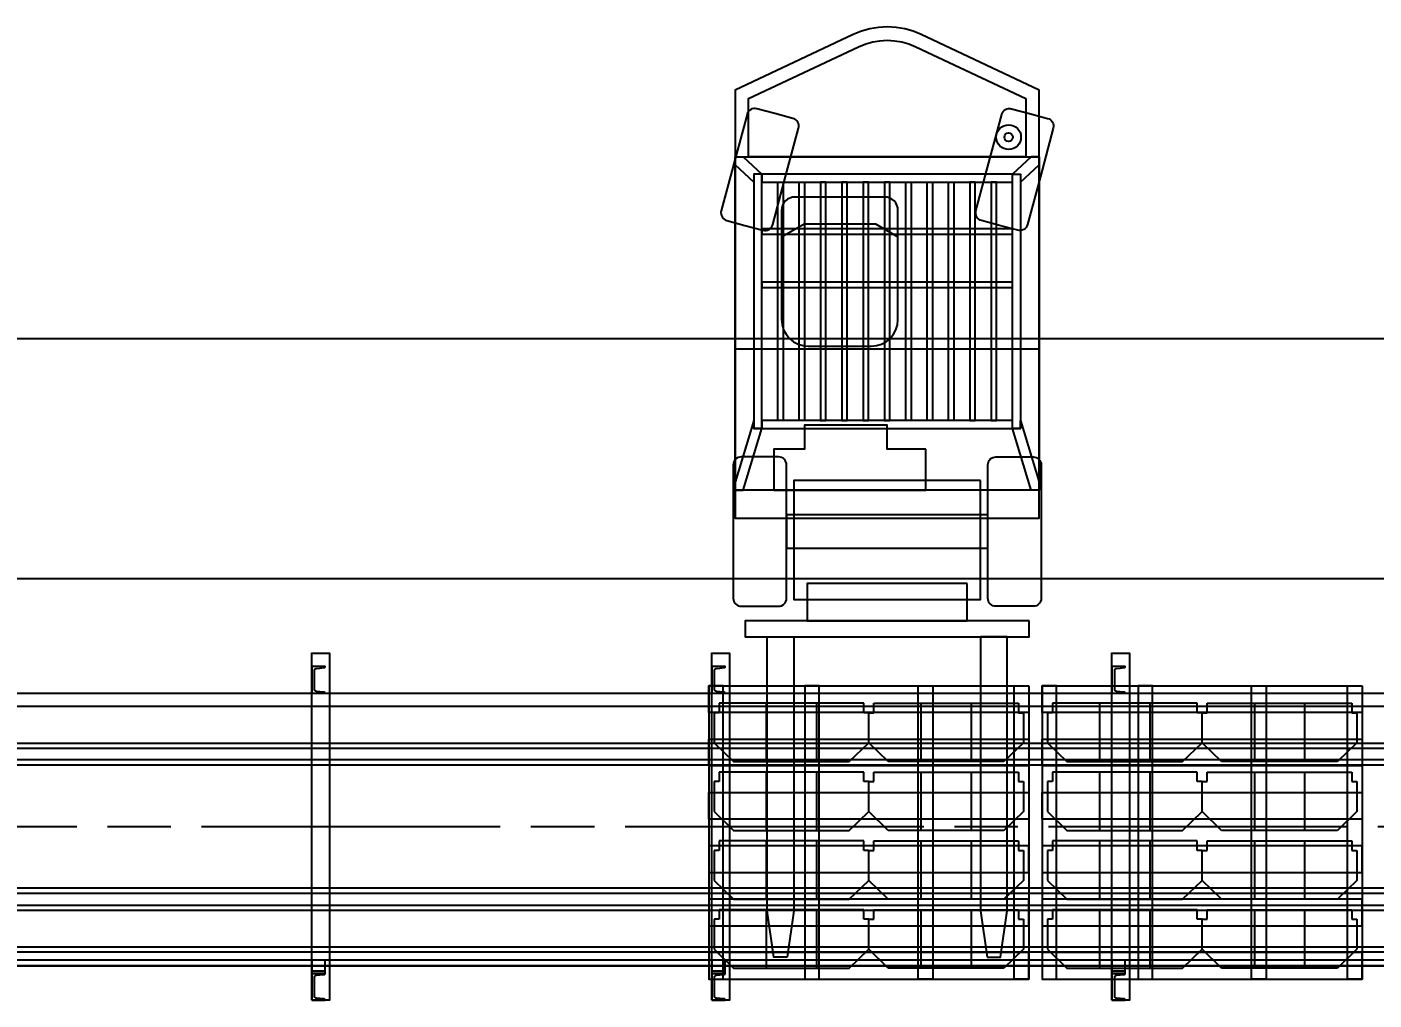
# Model space of a CAD drawing. Extents: x -115306 to 97263, y 46189 to 262006.
# Drawn here: x -6384 to -1333, y 122662 to 126310 of the extents above; entities that cross this region are included whole.
import ezdxf

# ---------------------------------------------------------------- set-up
doc = ezdxf.new("R2010")
doc.units = 0
doc.header["$LTSCALE"] = 508
doc.header["$PDMODE"] = 1
doc.header["$PDSIZE"] = -2
doc.linetypes.add('STYLE_06', pattern=[3.125, 2.083359, -0.347214, 0.347214, -0.347214])
doc.layers.get('0').update_dxf_attribs({"linetype": 'CONTINUOUS'})
doc.layers.get('DEFPOINTS').update_dxf_attribs({"linetype": 'CONTINUOUS'})
doc.layers.add('INSTALACION_NUEVA', color=7, linetype='CONTINUOUS')
doc.styles.add('ARIAL-B', font='arialbd.ttf')
doc.dimstyles.new('ISO', dxfattribs={"dimtxt": 282.222222, "dimasz": 317.5, "dimexe": 200, "dimexo": 0, "dimgap": 1, "dimtad": 1, "dimdec": 1, "dimzin": 15, "dimdsep": 46, "dimtxsty": 'ARIAL-B', "dimblk": 'VW_FILLEDARROW', "dimcen": 0, "dimadec": 0, "dimazin": 0, "dimtfac": 1, "dimtdec": 1, "dimtix": 1, "dimtmove": 0, "dimatfit": 0, "dimldrblk": 'VW_FILLEDARROW', "dimfxl": 1, "dimtolj": 1, "dimtzin": 15, "dimarcsym": 0})

# ---------------------------------------------------------------- blocks, each defined once
blk = doc.blocks.new('*U2628')
at = {"layer": 'INSTALACION_NUEVA', "color": 7, "linetype": 'Continuous'}
blk.add_line((5315.3, 34621.3), (5365.3, 34621.3), dxfattribs=at)
blk.add_lwpolyline([(5315.3, 34611.3), (5365.3, 34611.3), (5365.3, 34661.3), (5315.3, 34661.3)], close=True, dxfattribs=at)
blk = doc.blocks.new('*U2629')
at = {"layer": 'INSTALACION_NUEVA', "color": 7, "linetype": 'Continuous'}
blk.add_line((6815.3, 34621.3), (6865.3, 34621.3), dxfattribs=at)
blk.add_lwpolyline([(6815.3, 34611.3), (6865.3, 34611.3), (6865.3, 34661.3), (6815.3, 34661.3)], close=True, dxfattribs=at)
blk = doc.blocks.new('*U2630')
at = {"layer": 'INSTALACION_NUEVA', "color": 7, "linetype": 'Continuous'}
blk.add_line((8315.3, 34621.3), (8365.3, 34621.3), dxfattribs=at)
blk.add_lwpolyline([(8315.3, 34611.3), (8365.3, 34611.3), (8365.3, 34661.3), (8315.3, 34661.3)], close=True, dxfattribs=at)
blk = doc.blocks.new('*U2635')
at = {"layer": 'INSTALACION_NUEVA', "color": 4, "linetype": 'Continuous'}
for points in [[(11848.3, 35474.3), (11848.3, 35392.3), (-14151.7, 35392.3), (-14151.7, 35474.3)], [(11848.3, 35455.3), (11848.3, 35411.3), (-14151.7, 35411.3), (-14151.7, 35455.3)]]:
    blk.add_lwpolyline(points, close=True, dxfattribs=at)
blk = doc.blocks.new('*U2636')
at = {"layer": 'INSTALACION_NUEVA', "color": 4, "linetype": 'Continuous'}
for points in [[(11848.3, 34848.3), (11848.3, 34930.3), (-14151.7, 34930.3), (-14151.7, 34848.3)], [(11848.3, 34867.3), (11848.3, 34911.3), (-14151.7, 34911.3), (-14151.7, 34867.3)]]:
    blk.add_lwpolyline(points, close=True, dxfattribs=at)
blk = doc.blocks.new('*U2637')
at = {"layer": 'INSTALACION_NUEVA', "color": 4, "linetype": 'STYLE_06'}
blk.add_line((-14147.9, 35161.3), (11852.1, 35161.3), dxfattribs=at)
at = {"layer": 'INSTALACION_NUEVA', "color": 7, "linetype": 'Continuous'}
for points in [[(5315.3, 34511.3), (5315.3, 35811.3), (5381.3, 35811.3), (5381.3, 34511.3)], [(6815.3, 34511.3), (6815.3, 35811.3), (6881.3, 35811.3), (6881.3, 34511.3)], [(8315.3, 34511.3), (8315.3, 35811.3), (8381.3, 35811.3), (8381.3, 34511.3)], [(5315.3, 35661.3), (5365.3, 35661.3), (5365.3, 35661.8), (5365.3, 35662.1), (5365.3, 35662.5), (5365.2, 35662.8), (5365, 35663.1), (5364.9, 35663.4), (5364.6, 35663.7), (5364.4, 35663.9), (5364.1, 35664.2), (5363.8, 35664.4), (5363.5, 35664.6), (5363.1, 35664.8), (5362.7, 35665), (5362.3, 35665.1), (5361.9, 35665.3), (5361.5, 35665.3), (5361, 35665.4), (5345.4, 35667), (5332.4, 35668.4), (5331.7, 35668.5), (5331, 35668.6), (5330.4, 35668.8), (5329.7, 35669), (5329.1, 35669.3), (5328.5, 35669.6), (5328, 35670), (5327.5, 35670.3), (5327, 35670.8), (5326.6, 35671.2), (5326.3, 35671.7), (5326, 35672.1), (5325.8, 35672.6), (5325.6, 35673.1), (5325.5, 35673.7), (5325.5, 35674.2), (5325.5, 35711.3), (5325.5, 35748.5), (5325.5, 35749), (5325.6, 35749.5), (5325.8, 35750), (5326, 35750.5), (5326.3, 35751), (5326.6, 35751.4), (5327, 35751.9), (5327.5, 35752.3), (5328, 35752.7), (5328.5, 35753), (5329.1, 35753.3), (5329.7, 35753.6), (5330.4, 35753.8), (5331, 35754), (5331.7, 35754.2), (5332.4, 35754.3), (5345.4, 35755.6), (5361, 35757.2), (5361.5, 35757.3), (5361.9, 35757.4), (5362.3, 35757.5), (5362.7, 35757.6), (5363.1, 35757.8), (5363.5, 35758), (5363.8, 35758.2), (5364.1, 35758.4), (5364.4, 35758.7), (5364.6, 35759), (5364.9, 35759.3), (5365, 35759.6), (5365.2, 35759.9), (5365.3, 35760.2), (5365.3, 35760.5), (5365.3, 35760.8), (5365.3, 35761.3), (5315.3, 35761.3), (5315.3, 35661.3)], [(6815.3, 35661.3), (6865.3, 35661.3), (6865.3, 35661.8), (6865.3, 35662.1), (6865.3, 35662.5), (6865.2, 35662.8), (6865, 35663.1), (6864.9, 35663.4), (6864.6, 35663.7), (6864.4, 35663.9), (6864.1, 35664.2), (6863.8, 35664.4), (6863.5, 35664.6), (6863.1, 35664.8), (6862.7, 35665), (6862.3, 35665.1), (6861.9, 35665.3), (6861.5, 35665.3), (6861, 35665.4), (6845.4, 35667), (6832.4, 35668.4), (6831.7, 35668.5), (6831, 35668.6), (6830.4, 35668.8), (6829.7, 35669), (6829.1, 35669.3), (6828.5, 35669.6), (6828, 35670), (6827.5, 35670.3), (6827, 35670.8), (6826.6, 35671.2), (6826.3, 35671.7), (6826, 35672.1), (6825.8, 35672.6), (6825.6, 35673.1), (6825.5, 35673.7), (6825.5, 35674.2), (6825.5, 35711.3), (6825.5, 35748.5), (6825.5, 35749), (6825.6, 35749.5), (6825.8, 35750), (6826, 35750.5), (6826.3, 35751), (6826.6, 35751.4), (6827, 35751.9), (6827.5, 35752.3), (6828, 35752.7), (6828.5, 35753), (6829.1, 35753.3), (6829.7, 35753.6), (6830.4, 35753.8), (6831, 35754), (6831.7, 35754.2), (6832.4, 35754.3), (6845.4, 35755.6), (6861, 35757.2), (6861.5, 35757.3), (6861.9, 35757.4), (6862.3, 35757.5), (6862.7, 35757.6), (6863.1, 35757.8), (6863.5, 35758), (6863.8, 35758.2), (6864.1, 35758.4), (6864.4, 35758.7), (6864.6, 35759), (6864.9, 35759.3), (6865, 35759.6), (6865.2, 35759.9), (6865.3, 35760.2), (6865.3, 35760.5), (6865.3, 35760.8), (6865.3, 35761.3), (6815.3, 35761.3), (6815.3, 35661.3)], [(8315.3, 35661.3), (8365.3, 35661.3), (8365.3, 35661.8), (8365.3, 35662.1), (8365.3, 35662.5), (8365.2, 35662.8), (8365, 35663.1), (8364.9, 35663.4), (8364.6, 35663.7), (8364.4, 35663.9), (8364.1, 35664.2), (8363.8, 35664.4), (8363.5, 35664.6), (8363.1, 35664.8), (8362.7, 35665), (8362.3, 35665.1), (8361.9, 35665.3), (8361.5, 35665.3), (8361, 35665.4), (8345.4, 35667), (8332.4, 35668.4), (8331.7, 35668.5), (8331, 35668.6), (8330.4, 35668.8), (8329.7, 35669), (8329.1, 35669.3), (8328.5, 35669.6), (8328, 35670), (8327.5, 35670.3), (8327, 35670.8), (8326.6, 35671.2), (8326.3, 35671.7), (8326, 35672.1), (8325.8, 35672.6), (8325.6, 35673.1), (8325.5, 35673.7), (8325.5, 35674.2), (8325.5, 35711.3), (8325.5, 35748.5), (8325.5, 35749), (8325.6, 35749.5), (8325.8, 35750), (8326, 35750.5), (8326.3, 35751), (8326.6, 35751.4), (8327, 35751.9), (8327.5, 35752.3), (8328, 35752.7), (8328.5, 35753), (8329.1, 35753.3), (8329.7, 35753.6), (8330.4, 35753.8), (8331, 35754), (8331.7, 35754.2), (8332.4, 35754.3), (8345.4, 35755.6), (8361, 35757.2), (8361.5, 35757.3), (8361.9, 35757.4), (8362.3, 35757.5), (8362.7, 35757.6), (8363.1, 35757.8), (8363.5, 35758), (8363.8, 35758.2), (8364.1, 35758.4), (8364.4, 35758.7), (8364.6, 35759), (8364.9, 35759.3), (8365, 35759.6), (8365.2, 35759.9), (8365.3, 35760.2), (8365.3, 35760.5), (8365.3, 35760.8), (8365.3, 35761.3), (8315.3, 35761.3), (8315.3, 35661.3)], [(11815.3, 35611.3), (-12684.7, 35611.3), (-12684.7, 35661.3), (11815.3, 35661.3)], [(-12684.7, 34711.3), (11815.3, 34711.3), (11815.3, 34661.3), (-12684.7, 34661.3)], [(5315.3, 34511.3), (5365.3, 34511.3), (5365.3, 34511.8), (5365.3, 34512.1), (5365.3, 34512.5), (5365.2, 34512.8), (5365, 34513.1), (5364.9, 34513.4), (5364.6, 34513.7), (5364.4, 34513.9), (5364.1, 34514.2), (5363.8, 34514.4), (5363.5, 34514.6), (5363.1, 34514.8), (5362.7, 34515), (5362.3, 34515.1), (5361.9, 34515.3), (5361.5, 34515.3), (5361, 34515.4), (5345.4, 34517), (5332.4, 34518.4), (5331.7, 34518.5), (5331, 34518.6), (5330.4, 34518.8), (5329.7, 34519), (5329.1, 34519.3), (5328.5, 34519.6), (5328, 34520), (5327.5, 34520.3), (5327, 34520.8), (5326.6, 34521.2), (5326.3, 34521.7), (5326, 34522.1), (5325.8, 34522.6), (5325.6, 34523.1), (5325.5, 34523.7), (5325.5, 34524.2), (5325.5, 34561.3), (5325.5, 34598.5), (5325.5, 34599), (5325.6, 34599.5), (5325.8, 34600), (5326, 34600.5), (5326.3, 34601), (5326.6, 34601.4), (5327, 34601.9), (5327.5, 34602.3), (5328, 34602.7), (5328.5, 34603), (5329.1, 34603.3), (5329.7, 34603.6), (5330.4, 34603.8), (5331, 34604), (5331.7, 34604.2), (5332.4, 34604.3), (5345.4, 34605.6), (5361, 34607.2), (5361.5, 34607.3), (5361.9, 34607.4), (5362.3, 34607.5), (5362.7, 34607.6), (5363.1, 34607.8), (5363.5, 34608), (5363.8, 34608.2), (5364.1, 34608.4), (5364.4, 34608.7), (5364.6, 34609), (5364.9, 34609.3), (5365, 34609.6), (5365.2, 34609.9), (5365.3, 34610.2), (5365.3, 34610.5), (5365.3, 34610.8), (5365.3, 34611.3), (5315.3, 34611.3), (5315.3, 34511.3)], [(6815.3, 34511.3), (6865.3, 34511.3), (6865.3, 34511.8), (6865.3, 34512.1), (6865.3, 34512.5), (6865.2, 34512.8), (6865, 34513.1), (6864.9, 34513.4), (6864.6, 34513.7), (6864.4, 34513.9), (6864.1, 34514.2), (6863.8, 34514.4), (6863.5, 34514.6), (6863.1, 34514.8), (6862.7, 34515), (6862.3, 34515.1), (6861.9, 34515.3), (6861.5, 34515.3), (6861, 34515.4), (6845.4, 34517), (6832.4, 34518.4), (6831.7, 34518.5), (6831, 34518.6), (6830.4, 34518.8), (6829.7, 34519), (6829.1, 34519.3), (6828.5, 34519.6), (6828, 34520), (6827.5, 34520.3), (6827, 34520.8), (6826.6, 34521.2), (6826.3, 34521.7), (6826, 34522.1), (6825.8, 34522.6), (6825.6, 34523.1), (6825.5, 34523.7), (6825.5, 34524.2), (6825.5, 34561.3), (6825.5, 34598.5), (6825.5, 34599), (6825.6, 34599.5), (6825.8, 34600), (6826, 34600.5), (6826.3, 34601), (6826.6, 34601.4), (6827, 34601.9), (6827.5, 34602.3), (6828, 34602.7), (6828.5, 34603), (6829.1, 34603.3), (6829.7, 34603.6), (6830.4, 34603.8), (6831, 34604), (6831.7, 34604.2), (6832.4, 34604.3), (6845.4, 34605.6), (6861, 34607.2), (6861.5, 34607.3), (6861.9, 34607.4), (6862.3, 34607.5), (6862.7, 34607.6), (6863.1, 34607.8), (6863.5, 34608), (6863.8, 34608.2), (6864.1, 34608.4), (6864.4, 34608.7), (6864.6, 34609), (6864.9, 34609.3), (6865, 34609.6), (6865.2, 34609.9), (6865.3, 34610.2), (6865.3, 34610.5), (6865.3, 34610.8), (6865.3, 34611.3), (6815.3, 34611.3), (6815.3, 34511.3)], [(8315.3, 34511.3), (8365.3, 34511.3), (8365.3, 34511.8), (8365.3, 34512.1), (8365.3, 34512.5), (8365.2, 34512.8), (8365, 34513.1), (8364.9, 34513.4), (8364.6, 34513.7), (8364.4, 34513.9), (8364.1, 34514.2), (8363.8, 34514.4), (8363.5, 34514.6), (8363.1, 34514.8), (8362.7, 34515), (8362.3, 34515.1), (8361.9, 34515.3), (8361.5, 34515.3), (8361, 34515.4), (8345.4, 34517), (8332.4, 34518.4), (8331.7, 34518.5), (8331, 34518.6), (8330.4, 34518.8), (8329.7, 34519), (8329.1, 34519.3), (8328.5, 34519.6), (8328, 34520), (8327.5, 34520.3), (8327, 34520.8), (8326.6, 34521.2), (8326.3, 34521.7), (8326, 34522.1), (8325.8, 34522.6), (8325.6, 34523.1), (8325.5, 34523.7), (8325.5, 34524.2), (8325.5, 34561.3), (8325.5, 34598.5), (8325.5, 34599), (8325.6, 34599.5), (8325.8, 34600), (8326, 34600.5), (8326.3, 34601), (8326.6, 34601.4), (8327, 34601.9), (8327.5, 34602.3), (8328, 34602.7), (8328.5, 34603), (8329.1, 34603.3), (8329.7, 34603.6), (8330.4, 34603.8), (8331, 34604), (8331.7, 34604.2), (8332.4, 34604.3), (8345.4, 34605.6), (8361, 34607.2), (8361.5, 34607.3), (8361.9, 34607.4), (8362.3, 34607.5), (8362.7, 34607.6), (8363.1, 34607.8), (8363.5, 34608), (8363.8, 34608.2), (8364.1, 34608.4), (8364.4, 34608.7), (8364.6, 34609), (8364.9, 34609.3), (8365, 34609.6), (8365.2, 34609.9), (8365.3, 34610.2), (8365.3, 34610.5), (8365.3, 34610.8), (8365.3, 34611.3), (8315.3, 34611.3), (8315.3, 34511.3)]]:
    blk.add_lwpolyline(points, close=True, dxfattribs=at)
at = {"layer": 'INSTALACION_NUEVA', "color": 4, "linetype": 'Continuous'}
blk.add_lwpolyline([(-14151.5, 34641.3), (11748.5, 34641.3), (11748.5, 34691.3), (-14151.5, 34691.3)], close=True, dxfattribs=at)
at = {"layer": 'INSTALACION_NUEVA', "color": 4}
for name in ['*U2635', '*U2636']:
    blk.add_blockref(name, (0, 0), dxfattribs=at)
at = {"layer": 'INSTALACION_NUEVA', "color": 7}
for name in ['*U2628', '*U2629', '*U2630']:
    blk.add_blockref(name, (0, 0), dxfattribs=at)
blk = doc.blocks.new('*U2642')
at = {"layer": 'INSTALACION_NUEVA', "color": 4, "linetype": 'STYLE_06'}
blk.add_line((-14086.6, 35161.4), (11880.4, 35161.4), dxfattribs=at)
at = {"layer": 'INSTALACION_NUEVA', "color": 4}
blk.add_blockref('*U2637', (0, 0), dxfattribs=at)
blk = doc.blocks.new('*U3281')
at = {"layer": 'INSTALACION_NUEVA', "color": 4, "linetype": 'Continuous'}
for points in [[(8053.3, 35689), (8053.3, 34589), (8107.3, 34589), (8107.3, 35689)], [(9253.3, 35689), (9253.3, 35589), (8053.3, 35589), (8053.3, 35689)], [(8413.3, 35689), (8413.3, 34589), (8467.3, 34589), (8467.3, 35689)], [(8893.3, 35689), (8893.3, 34589), (8838.3, 34589), (8838.3, 35689)], [(9253.3, 35689), (9253.3, 34589), (9198.3, 34589), (9198.3, 35689)], [(9253.3, 35489), (9253.3, 35389), (8053.3, 35389), (8053.3, 35489)], [(9253.3, 35289), (9253.3, 35189), (8053.3, 35189), (8053.3, 35289)], [(9253.3, 34989), (9253.3, 35089), (8053.3, 35089), (8053.3, 34989)], [(9253.3, 34789), (9253.3, 34889), (8053.3, 34889), (8053.3, 34789)], [(9253.3, 34589), (9253.3, 34689), (8053.3, 34689), (8053.3, 34589)]]:
    blk.add_lwpolyline(points, close=True, dxfattribs=at)
blk = doc.blocks.new('*U3282')
at = {"layer": 'INSTALACION_NUEVA', "color": 1, "linetype": 'Continuous'}
for p, q in [((8092, 35624), (8092, 35588)), ((8634.6, 35624), (8092, 35624)), ((8269.1, 35624), (8269.1, 35405.3)), ((8457.5, 35624), (8457.5, 35405.3)), ((8634.6, 35588), (8634.6, 35624)), ((8073.3, 35588), (8073.3, 35554.3)), ((8092, 35588), (8073.3, 35588)), ((8653.3, 35588), (8634.6, 35588)), ((8653.3, 35554.3), (8653.3, 35588)), ((8073.3, 35554.3), (8073.3, 35509.3)), ((8073.3, 35509.3), (8073.3, 35475.5)), ((8653.3, 35509.3), (8653.3, 35554.3)), ((8653.3, 35475.5), (8653.3, 35509.3)), ((8073.3, 35475.5), (8146.3, 35405.3)), ((8580.3, 35405.3), (8653.3, 35475.5)), ((8146.3, 35405.3), (8580.3, 35405.3))]:
    blk.add_line(p, q, dxfattribs=at)
blk = doc.blocks.new('*U3283')
at = {"layer": 'INSTALACION_NUEVA', "color": 1, "linetype": 'Continuous'}
for p, q in [((8092, 35366), (8092, 35330)), ((8634.6, 35366), (8092, 35366)), ((8269.1, 35366), (8269.1, 35147.3)), ((8457.5, 35366), (8457.5, 35147.3)), ((8634.6, 35330), (8634.6, 35366)), ((8073.3, 35330), (8073.3, 35296.3)), ((8092, 35330), (8073.3, 35330)), ((8653.3, 35330), (8634.6, 35330)), ((8653.3, 35296.3), (8653.3, 35330)), ((8073.3, 35296.3), (8073.3, 35251.3)), ((8653.3, 35251.3), (8653.3, 35296.3)), ((8073.3, 35251.3), (8073.3, 35217.5)), ((8073.3, 35217.5), (8146.3, 35147.3)), ((8580.3, 35147.3), (8653.3, 35217.5)), ((8653.3, 35217.5), (8653.3, 35251.3)), ((8146.3, 35147.3), (8580.3, 35147.3))]:
    blk.add_line(p, q, dxfattribs=at)
blk = doc.blocks.new('*U3284')
at = {"layer": 'INSTALACION_NUEVA', "color": 1, "linetype": 'Continuous'}
for p, q in [((8092, 35108), (8092, 35072)), ((8634.6, 35108), (8092, 35108)), ((8269.1, 35108), (8269.1, 34889.3)), ((8457.5, 35108), (8457.5, 34889.3)), ((8634.6, 35072), (8634.6, 35108)), ((8073.3, 35072), (8073.3, 35038.3)), ((8092, 35072), (8073.3, 35072)), ((8653.3, 35072), (8634.6, 35072)), ((8653.3, 35038.3), (8653.3, 35072)), ((8073.3, 35038.3), (8073.3, 34993.3)), ((8653.3, 34993.3), (8653.3, 35038.3)), ((8073.3, 34993.3), (8073.3, 34959.5)), ((8073.3, 34959.5), (8146.3, 34889.3)), ((8580.3, 34889.3), (8653.3, 34959.5)), ((8653.3, 34959.5), (8653.3, 34993.3)), ((8146.3, 34889.3), (8580.3, 34889.3))]:
    blk.add_line(p, q, dxfattribs=at)
blk = doc.blocks.new('*U3285')
at = {"layer": 'INSTALACION_NUEVA', "color": 1, "linetype": 'Continuous'}
for p, q in [((8073.3, 34814), (8073.3, 34780.3)), ((8092, 34814), (8073.3, 34814)), ((8092, 34850), (8092, 34814)), ((8634.6, 34850), (8092, 34850)), ((8269.1, 34850), (8269.1, 34631.3)), ((8457.5, 34850), (8457.5, 34631.3)), ((8634.6, 34814), (8634.6, 34850)), ((8653.3, 34814), (8634.6, 34814)), ((8653.3, 34780.3), (8653.3, 34814)), ((8073.3, 34780.3), (8073.3, 34735.3)), ((8653.3, 34735.3), (8653.3, 34780.3)), ((8073.3, 34735.3), (8073.3, 34701.5)), ((8073.3, 34701.5), (8146.3, 34631.3)), ((8580.3, 34631.3), (8653.3, 34701.5)), ((8653.3, 34701.5), (8653.3, 34735.3)), ((8146.3, 34631.3), (8580.3, 34631.3))]:
    blk.add_line(p, q, dxfattribs=at)
blk = doc.blocks.new('*U3286')
at = {"layer": 'INSTALACION_NUEVA', "color": 1}
for name in ['*U3282', '*U3283', '*U3284', '*U3285']:
    blk.add_blockref(name, (0, 0), dxfattribs=at)
blk = doc.blocks.new('*U3287')
at = {"layer": 'INSTALACION_NUEVA', "color": 1, "linetype": 'Continuous'}
for p, q in [((8672, 35624), (9214.6, 35624)), ((8672, 35588), (8672, 35624)), ((8849.1, 35624), (8849.1, 35405.3)), ((9037.5, 35624), (9037.5, 35405.3)), ((9214.6, 35624), (9214.6, 35588)), ((8653.3, 35588), (8672, 35588)), ((8653.3, 35554.3), (8653.3, 35588)), ((9214.6, 35588), (9233.3, 35588)), ((9233.3, 35588), (9233.3, 35554.3)), ((8653.3, 35509.3), (8653.3, 35554.3)), ((8653.3, 35475.5), (8653.3, 35509.3)), ((9233.3, 35554.3), (9233.3, 35509.3)), ((9233.3, 35509.3), (9233.3, 35475.5)), ((8726.3, 35405.3), (8653.3, 35475.5)), ((9233.3, 35475.5), (9160.3, 35405.3)), ((9160.3, 35405.3), (8726.3, 35405.3))]:
    blk.add_line(p, q, dxfattribs=at)
blk = doc.blocks.new('*U3288')
at = {"layer": 'INSTALACION_NUEVA', "color": 1, "linetype": 'Continuous'}
for p, q in [((8672, 35366), (9214.6, 35366)), ((8672, 35330), (8672, 35366)), ((8849.1, 35366), (8849.1, 35147.3)), ((9037.5, 35366), (9037.5, 35147.3)), ((9214.6, 35366), (9214.6, 35330)), ((8653.3, 35330), (8672, 35330)), ((8653.3, 35296.3), (8653.3, 35330)), ((9214.6, 35330), (9233.3, 35330)), ((9233.3, 35330), (9233.3, 35296.3)), ((8653.3, 35251.3), (8653.3, 35296.3)), ((9233.3, 35296.3), (9233.3, 35251.3)), ((8653.3, 35217.5), (8653.3, 35251.3)), ((8726.3, 35147.3), (8653.3, 35217.5)), ((9233.3, 35217.5), (9160.3, 35147.3)), ((9233.3, 35251.3), (9233.3, 35217.5)), ((9160.3, 35147.3), (8726.3, 35147.3))]:
    blk.add_line(p, q, dxfattribs=at)
blk = doc.blocks.new('*U3289')
at = {"layer": 'INSTALACION_NUEVA', "color": 1, "linetype": 'Continuous'}
for p, q in [((8672, 35108), (9214.6, 35108)), ((8672, 35072), (8672, 35108)), ((8849.1, 35108), (8849.1, 34889.3)), ((9037.5, 35108), (9037.5, 34889.3)), ((9214.6, 35108), (9214.6, 35072)), ((8653.3, 35072), (8672, 35072)), ((8653.3, 35038.3), (8653.3, 35072)), ((9214.6, 35072), (9233.3, 35072)), ((9233.3, 35072), (9233.3, 35038.3)), ((8653.3, 34993.3), (8653.3, 35038.3)), ((9233.3, 35038.3), (9233.3, 34993.3)), ((8653.3, 34959.5), (8653.3, 34993.3)), ((8726.3, 34889.3), (8653.3, 34959.5)), ((9233.3, 34959.5), (9160.3, 34889.3)), ((9233.3, 34993.3), (9233.3, 34959.5)), ((9160.3, 34889.3), (8726.3, 34889.3))]:
    blk.add_line(p, q, dxfattribs=at)
blk = doc.blocks.new('*U3290')
at = {"layer": 'INSTALACION_NUEVA', "color": 1, "linetype": 'Continuous'}
for p, q in [((8653.3, 34814), (8672, 34814)), ((8653.3, 34780.3), (8653.3, 34814)), ((8672, 34850), (9214.6, 34850)), ((8672, 34814), (8672, 34850)), ((8849.1, 34850), (8849.1, 34631.3)), ((9037.5, 34850), (9037.5, 34631.3)), ((9214.6, 34850), (9214.6, 34814)), ((9214.6, 34814), (9233.3, 34814)), ((9233.3, 34814), (9233.3, 34780.3)), ((8653.3, 34735.3), (8653.3, 34780.3)), ((9233.3, 34780.3), (9233.3, 34735.3)), ((8653.3, 34701.5), (8653.3, 34735.3)), ((8726.3, 34631.3), (8653.3, 34701.5)), ((9233.3, 34701.5), (9160.3, 34631.3)), ((9233.3, 34735.3), (9233.3, 34701.5)), ((9160.3, 34631.3), (8726.3, 34631.3))]:
    blk.add_line(p, q, dxfattribs=at)
blk = doc.blocks.new('*U3291')
at = {"layer": 'INSTALACION_NUEVA', "color": 1}
for name in ['*U3287', '*U3288', '*U3289', '*U3290']:
    blk.add_blockref(name, (0, 0), dxfattribs=at)
blk = doc.blocks.new('*U3292')
at = {"layer": 'INSTALACION_NUEVA', "color": 4}
for name in ['*U3281', '*U3286', '*U3291']:
    blk.add_blockref(name, (0, 0), dxfattribs=at)
blk = doc.blocks.new('VW_FILLEDARROW')
at = {"color": 0}
blk.add_solid([(0, 0), (-0.93, -0.249), (-0.93, 0.249)], dxfattribs=at)
blk = doc.blocks.new('*D3640')
at = {"layer": 'DEFPOINTS', "color": 0, "linetype": 'Continuous'}
for p in [(-23315.6, 124241.7), (-23315.6, 123790.1), (1184.4, 123790.1)]:
    blk.add_point(p, dxfattribs=at)
at = {"layer": 'INSTALACION_NUEVA', "color": 0, "linetype": 'Continuous', "lineweight": -2}
for p, q in [((-23315.6, 123790.1), (-23315.6, 124441.7)), ((1184.4, 123790.1), (1184.4, 124441.7)), ((866.9, 124241.7), (-22998.1, 124241.7))]:
    blk.add_line(p, q, dxfattribs=at)
at = {"layer": 'INSTALACION_NUEVA', "color": 0, "linetype": 'Continuous', "lineweight": -2, "xscale": 317.5, "yscale": 317.5, "zscale": 317.5, "rotation": 180}
blk.add_blockref('VW_FILLEDARROW', (-23315.6, 124241.7), dxfattribs=at)
at = {"layer": 'INSTALACION_NUEVA', "color": 0, "linetype": 'Continuous', "lineweight": -2, "xscale": 317.5, "yscale": 317.5, "zscale": 317.5}
blk.add_blockref('VW_FILLEDARROW', (1184.4, 124241.7), dxfattribs=at)
at = {"layer": 'INSTALACION_NUEVA', "color": 0, "linetype": 'Continuous', "insert": (-11065.6, 124386.8), "char_height": 282.22, "attachment_point": 5, "style": 'ARIAL-B'}
blk.add_mtext('\\A1;24500', dxfattribs=at)
blk = doc.blocks.new('*U3293')
at = {"layer": 'INSTALACION_NUEVA', "color": 4, "linetype": 'Continuous'}
for points in [[(6803.3, 35689), (6803.3, 34589), (6857.3, 34589), (6857.3, 35689)], [(8003.3, 35689), (8003.3, 35589), (6803.3, 35589), (6803.3, 35689)], [(7163.3, 35689), (7163.3, 34589), (7217.3, 34589), (7217.3, 35689)], [(7643.3, 35689), (7643.3, 34589), (7588.3, 34589), (7588.3, 35689)], [(8003.3, 35689), (8003.3, 34589), (7948.3, 34589), (7948.3, 35689)], [(8003.3, 35489), (8003.3, 35389), (6803.3, 35389), (6803.3, 35489)], [(8003.3, 35289), (8003.3, 35189), (6803.3, 35189), (6803.3, 35289)], [(8003.3, 34989), (8003.3, 35089), (6803.3, 35089), (6803.3, 34989)], [(8003.3, 34789), (8003.3, 34889), (6803.3, 34889), (6803.3, 34789)], [(8003.3, 34589), (8003.3, 34689), (6803.3, 34689), (6803.3, 34589)]]:
    blk.add_lwpolyline(points, close=True, dxfattribs=at)
blk = doc.blocks.new('*U3294')
at = {"layer": 'INSTALACION_NUEVA', "color": 1, "linetype": 'Continuous'}
for p, q in [((6842, 35624), (6842, 35588)), ((7384.6, 35624), (6842, 35624)), ((7019.1, 35624), (7019.1, 35405.3)), ((7207.5, 35624), (7207.5, 35405.3)), ((7384.6, 35588), (7384.6, 35624)), ((6823.3, 35588), (6823.3, 35554.3)), ((6842, 35588), (6823.3, 35588)), ((7403.3, 35588), (7384.6, 35588)), ((7403.3, 35554.3), (7403.3, 35588)), ((6823.3, 35554.3), (6823.3, 35509.3)), ((6823.3, 35509.3), (6823.3, 35475.5)), ((7403.3, 35509.3), (7403.3, 35554.3)), ((7403.3, 35475.5), (7403.3, 35509.3)), ((6823.3, 35475.5), (6896.3, 35405.3)), ((7330.3, 35405.3), (7403.3, 35475.5)), ((6896.3, 35405.3), (7330.3, 35405.3))]:
    blk.add_line(p, q, dxfattribs=at)
blk = doc.blocks.new('*U3295')
at = {"layer": 'INSTALACION_NUEVA', "color": 1, "linetype": 'Continuous'}
for p, q in [((6842, 35366), (6842, 35330)), ((7384.6, 35366), (6842, 35366)), ((7019.1, 35366), (7019.1, 35147.3)), ((7207.5, 35366), (7207.5, 35147.3)), ((7384.6, 35330), (7384.6, 35366)), ((6823.3, 35330), (6823.3, 35296.3)), ((6842, 35330), (6823.3, 35330)), ((7403.3, 35330), (7384.6, 35330)), ((7403.3, 35296.3), (7403.3, 35330)), ((6823.3, 35296.3), (6823.3, 35251.3)), ((7403.3, 35251.3), (7403.3, 35296.3)), ((6823.3, 35251.3), (6823.3, 35217.5)), ((6823.3, 35217.5), (6896.3, 35147.3)), ((7330.3, 35147.3), (7403.3, 35217.5)), ((7403.3, 35217.5), (7403.3, 35251.3)), ((6896.3, 35147.3), (7330.3, 35147.3))]:
    blk.add_line(p, q, dxfattribs=at)
blk = doc.blocks.new('*U3296')
at = {"layer": 'INSTALACION_NUEVA', "color": 1, "linetype": 'Continuous'}
for p, q in [((6842, 35108), (6842, 35072)), ((7384.6, 35108), (6842, 35108)), ((7019.1, 35108), (7019.1, 34889.3)), ((7207.5, 35108), (7207.5, 34889.3)), ((7384.6, 35072), (7384.6, 35108)), ((6823.3, 35072), (6823.3, 35038.3)), ((6842, 35072), (6823.3, 35072)), ((7403.3, 35072), (7384.6, 35072)), ((7403.3, 35038.3), (7403.3, 35072)), ((6823.3, 35038.3), (6823.3, 34993.3)), ((7403.3, 34993.3), (7403.3, 35038.3)), ((6823.3, 34993.3), (6823.3, 34959.5)), ((6823.3, 34959.5), (6896.3, 34889.3)), ((7330.3, 34889.3), (7403.3, 34959.5)), ((7403.3, 34959.5), (7403.3, 34993.3)), ((6896.3, 34889.3), (7330.3, 34889.3))]:
    blk.add_line(p, q, dxfattribs=at)
blk = doc.blocks.new('*U3297')
at = {"layer": 'INSTALACION_NUEVA', "color": 1, "linetype": 'Continuous'}
for p, q in [((6823.3, 34814), (6823.3, 34780.3)), ((6842, 34814), (6823.3, 34814)), ((6842, 34850), (6842, 34814)), ((7384.6, 34850), (6842, 34850)), ((7019.1, 34850), (7019.1, 34631.3)), ((7207.5, 34850), (7207.5, 34631.3)), ((7384.6, 34814), (7384.6, 34850)), ((7403.3, 34814), (7384.6, 34814)), ((7403.3, 34780.3), (7403.3, 34814)), ((6823.3, 34780.3), (6823.3, 34735.3)), ((7403.3, 34735.3), (7403.3, 34780.3)), ((6823.3, 34735.3), (6823.3, 34701.5)), ((6823.3, 34701.5), (6896.3, 34631.3)), ((7330.3, 34631.3), (7403.3, 34701.5)), ((7403.3, 34701.5), (7403.3, 34735.3)), ((6896.3, 34631.3), (7330.3, 34631.3))]:
    blk.add_line(p, q, dxfattribs=at)
blk = doc.blocks.new('*U3298')
at = {"layer": 'INSTALACION_NUEVA', "color": 1}
for name in ['*U3294', '*U3295', '*U3296', '*U3297']:
    blk.add_blockref(name, (0, 0), dxfattribs=at)
blk = doc.blocks.new('*U3299')
at = {"layer": 'INSTALACION_NUEVA', "color": 1, "linetype": 'Continuous'}
for p, q in [((7422, 35624), (7964.6, 35624)), ((7422, 35588), (7422, 35624)), ((7599.1, 35624), (7599.1, 35405.3)), ((7787.5, 35624), (7787.5, 35405.3)), ((7964.6, 35624), (7964.6, 35588)), ((7403.3, 35588), (7422, 35588)), ((7403.3, 35554.3), (7403.3, 35588)), ((7964.6, 35588), (7983.3, 35588)), ((7983.3, 35588), (7983.3, 35554.3)), ((7403.3, 35509.3), (7403.3, 35554.3)), ((7403.3, 35475.5), (7403.3, 35509.3)), ((7983.3, 35554.3), (7983.3, 35509.3)), ((7983.3, 35509.3), (7983.3, 35475.5)), ((7476.3, 35405.3), (7403.3, 35475.5)), ((7983.3, 35475.5), (7910.3, 35405.3)), ((7910.3, 35405.3), (7476.3, 35405.3))]:
    blk.add_line(p, q, dxfattribs=at)
blk = doc.blocks.new('*U3300')
at = {"layer": 'INSTALACION_NUEVA', "color": 1, "linetype": 'Continuous'}
for p, q in [((7422, 35366), (7964.6, 35366)), ((7422, 35330), (7422, 35366)), ((7599.1, 35366), (7599.1, 35147.3)), ((7787.5, 35366), (7787.5, 35147.3)), ((7964.6, 35366), (7964.6, 35330)), ((7403.3, 35330), (7422, 35330)), ((7403.3, 35296.3), (7403.3, 35330)), ((7964.6, 35330), (7983.3, 35330)), ((7983.3, 35330), (7983.3, 35296.3)), ((7403.3, 35251.3), (7403.3, 35296.3)), ((7983.3, 35296.3), (7983.3, 35251.3)), ((7403.3, 35217.5), (7403.3, 35251.3)), ((7476.3, 35147.3), (7403.3, 35217.5)), ((7983.3, 35217.5), (7910.3, 35147.3)), ((7983.3, 35251.3), (7983.3, 35217.5)), ((7910.3, 35147.3), (7476.3, 35147.3))]:
    blk.add_line(p, q, dxfattribs=at)
blk = doc.blocks.new('*U3301')
at = {"layer": 'INSTALACION_NUEVA', "color": 1, "linetype": 'Continuous'}
for p, q in [((7422, 35108), (7964.6, 35108)), ((7422, 35072), (7422, 35108)), ((7599.1, 35108), (7599.1, 34889.3)), ((7787.5, 35108), (7787.5, 34889.3)), ((7964.6, 35108), (7964.6, 35072)), ((7403.3, 35072), (7422, 35072)), ((7403.3, 35038.3), (7403.3, 35072)), ((7964.6, 35072), (7983.3, 35072)), ((7983.3, 35072), (7983.3, 35038.3)), ((7403.3, 34993.3), (7403.3, 35038.3)), ((7983.3, 35038.3), (7983.3, 34993.3)), ((7403.3, 34959.5), (7403.3, 34993.3)), ((7476.3, 34889.3), (7403.3, 34959.5)), ((7983.3, 34959.5), (7910.3, 34889.3)), ((7983.3, 34993.3), (7983.3, 34959.5)), ((7910.3, 34889.3), (7476.3, 34889.3))]:
    blk.add_line(p, q, dxfattribs=at)
blk = doc.blocks.new('*U3302')
at = {"layer": 'INSTALACION_NUEVA', "color": 1, "linetype": 'Continuous'}
for p, q in [((7403.3, 34814), (7422, 34814)), ((7403.3, 34780.3), (7403.3, 34814)), ((7422, 34850), (7964.6, 34850)), ((7422, 34814), (7422, 34850)), ((7599.1, 34850), (7599.1, 34631.3)), ((7787.5, 34850), (7787.5, 34631.3)), ((7964.6, 34850), (7964.6, 34814)), ((7964.6, 34814), (7983.3, 34814)), ((7983.3, 34814), (7983.3, 34780.3)), ((7403.3, 34735.3), (7403.3, 34780.3)), ((7983.3, 34780.3), (7983.3, 34735.3)), ((7403.3, 34701.5), (7403.3, 34735.3)), ((7476.3, 34631.3), (7403.3, 34701.5)), ((7983.3, 34701.5), (7910.3, 34631.3)), ((7983.3, 34735.3), (7983.3, 34701.5)), ((7910.3, 34631.3), (7476.3, 34631.3))]:
    blk.add_line(p, q, dxfattribs=at)
blk = doc.blocks.new('*U3303')
at = {"layer": 'INSTALACION_NUEVA', "color": 1}
for name in ['*U3299', '*U3300', '*U3301', '*U3302']:
    blk.add_blockref(name, (0, 0), dxfattribs=at)
blk = doc.blocks.new('*U3304')
at = {"layer": 'INSTALACION_NUEVA', "color": 4}
for name in ['*U3293', '*U3298', '*U3303']:
    blk.add_blockref(name, (0, 0), dxfattribs=at)
blk = doc.blocks.new('*U2917')
at = {"layer": 'INSTALACION_NUEVA', "color": 4, "linetype": 'Continuous'}
for points in [[(7076.7, 37241.7), (7076.7, 37062.2), (7078.6, 37042.7), (7084.3, 37023.9), (7093.6, 37006.6), (7106, 36991.5), (7121.2, 36979), (7138.4, 36969.8), (7157.2, 36964.1), (7176.7, 36962.2), (7294.7, 36962.2), (7412.7, 36962.2), (7432.2, 36964.1), (7451, 36969.8), (7468.3, 36979), (7483.4, 36991.5), (7495.9, 37006.6), (7505.1, 37023.9), (7510.8, 37042.7), (7512.7, 37062.2), (7512.7, 37241.7), (7512.7, 37421.2), (7512.7, 37422.4), (7512.7, 37471.2), (7511.8, 37480.9), (7508.9, 37490.3), (7504.3, 37499), (7498.1, 37506.5), (7490.5, 37512.8), (7481.8, 37517.4), (7472.5, 37520.2), (7462.7, 37521.2), (7413.9, 37521.2), (7412.7, 37521.2), (7294.7, 37521.2), (7176.7, 37521.2), (7175.5, 37521.2), (7126.7, 37521.2), (7117, 37520.2), (7107.6, 37517.4), (7098.9, 37512.8), (7091.4, 37506.5), (7085.1, 37499), (7080.5, 37490.3), (7077.7, 37480.9), (7076.7, 37471.2), (7076.7, 37421.2), (7076.7, 37241.7)], [(7160.7, 37421.2), (7428.7, 37421.2), (7512.7, 37372.2), (7512.7, 37421.2), (7512.7, 37471.2), (7511.8, 37480.9), (7508.9, 37490.3), (7504.3, 37499), (7498.1, 37506.5), (7490.5, 37512.8), (7481.8, 37517.4), (7472.5, 37520.2), (7462.7, 37521.2), (7294.7, 37521.2), (7126.7, 37521.2), (7117, 37520.2), (7107.6, 37517.4), (7098.9, 37512.8), (7091.4, 37506.5), (7085.1, 37499), (7080.5, 37490.3), (7077.7, 37480.9), (7076.7, 37471.2), (7076.7, 37421.2), (7076.7, 37372.2), (7160.7, 37421.2)]]:
    blk.add_lwpolyline(points, close=True, dxfattribs=at)
blk = doc.blocks.new('*U2918')
at = {"layer": 'INSTALACION_NUEVA', "color": 4, "linetype": 'Continuous'}
for points in [[(7002.3, 37607.2), (6972.3, 37607.2), (6972.3, 36653), (7002.3, 36653)], [(7942.3, 37607.2), (7002.3, 37607.2), (7002.3, 37577.2), (7942.3, 37577.2)], [(7972.3, 37607.2), (7972.3, 36653), (7942.3, 36653), (7942.3, 37607.2)], [(7082.3, 37577.2), (7082.3, 36683), (7062.3, 36683), (7062.3, 37577.2)], [(7162.3, 37577.2), (7162.3, 36683), (7142.3, 36683), (7142.3, 37577.2)], [(7242.3, 37577.2), (7222.3, 37577.2), (7222.3, 36683), (7242.3, 36683)], [(7322.3, 37577.2), (7302.3, 37577.2), (7302.3, 36683), (7322.3, 36683)], [(7402.3, 37577.2), (7382.3, 37577.2), (7382.3, 36683), (7402.3, 36683)], [(7482.3, 37577.2), (7462.3, 37577.2), (7462.3, 36683), (7482.3, 36683)], [(7562.3, 37577.2), (7562.3, 36683), (7542.3, 36683), (7542.3, 37577.2)], [(7642.3, 37577.2), (7642.3, 36683), (7622.3, 36683), (7622.3, 37577.2)], [(7722.3, 37577.2), (7722.3, 36683), (7702.3, 36683), (7702.3, 37577.2)], [(7782.3, 37577.2), (7782.3, 36683), (7802.3, 36683), (7802.3, 37577.2)], [(7862.3, 37577.2), (7862.3, 36683), (7882.3, 36683), (7882.3, 37577.2)], [(7942.3, 37402.2), (7002.3, 37402.2), (7002.3, 37382.2), (7942.3, 37382.2)], [(7942.3, 37202.2), (7002.3, 37202.2), (7002.3, 37182.2), (7942.3, 37182.2)], [(7942.3, 36683), (7002.3, 36683), (7002.3, 36653), (7942.3, 36653)]]:
    blk.add_lwpolyline(points, close=True, dxfattribs=at)
blk = doc.blocks.new('*U2919')
at = {"layer": 'INSTALACION_NUEVA', "color": 4, "linetype": 'Continuous'}
blk.add_line((6902.7, 36952.2), (8041.8, 36952.2), dxfattribs=at)
for points in [[(6902.7, 36458.2), (6902.7, 36317.2), (8042.7, 36317.2), (8042.7, 36458.2), (8042.7, 37922.2), (7600.4, 38130.2), (7569.8, 38142.5), (7538.1, 38151.5), (7505.6, 38156.9), (7472.7, 38158.7), (7439.8, 38156.9), (7407.3, 38151.5), (7375.6, 38142.5), (7345.1, 38130.2), (6902.7, 37922.2)], [(7992.7, 37890.4), (7992.7, 37672.2), (6952.7, 37672.2), (6952.7, 37890.4), (7365.1, 38084.3), (7391.8, 38095.1), (7418.2, 38102.6), (7445.3, 38107.1), (7472.7, 38108.6), (7500.1, 38107.1), (7527.2, 38102.6), (7553.6, 38095.1), (7580.3, 38084.3)], [(7051.4, 37833.9), (6983.8, 37852), (6978, 37853), (6972.1, 37852.8), (6966.4, 37851.5), (6961, 37849), (6956.2, 37845.6), (6952.2, 37841.3), (6949.1, 37836.3), (6947, 37830.8), (6898.6, 37650.2), (6850.2, 37469.6), (6849.3, 37463.8), (6849.5, 37457.9), (6850.8, 37452.1), (6853.2, 37446.8), (6856.7, 37442), (6861, 37438), (6865.9, 37434.9), (6871.5, 37432.8), (6939.1, 37414.7), (7006.7, 37396.6), (7012.5, 37395.6), (7018.4, 37395.8), (7024.1, 37397.1), (7029.4, 37399.6), (7034.2, 37403), (7038.2, 37407.3), (7041.3, 37412.3), (7043.4, 37417.8), (7091.8, 37598.4), (7140.2, 37779.1), (7141.2, 37784.9), (7141, 37790.7), (7139.7, 37796.5), (7137.2, 37801.8), (7133.8, 37806.6), (7129.5, 37810.6), (7124.5, 37813.7), (7119, 37815.8), (7051.4, 37833.9)], [(8006.4, 37833.9), (8074, 37815.8), (8079.5, 37813.7), (8084.5, 37810.6), (8088.8, 37806.6), (8092.2, 37801.8), (8094.6, 37796.5), (8096, 37790.8), (8096.2, 37784.9), (8095.2, 37779.1), (8046.8, 37598.4), (7998.4, 37417.8), (7996.3, 37412.3), (7993.2, 37407.3), (7989.2, 37403), (7984.4, 37399.6), (7979.1, 37397.2), (7973.4, 37395.8), (7967.5, 37395.6), (7961.7, 37396.6), (7894.1, 37414.7), (7826.4, 37432.8), (7820.9, 37434.9), (7815.9, 37438), (7811.6, 37442), (7808.2, 37446.8), (7805.8, 37452.2), (7804.5, 37457.9), (7804.3, 37463.8), (7805.2, 37469.6), (7853.6, 37650.2), (7902, 37830.8), (7904.1, 37836.3), (7907.2, 37841.3), (7911.2, 37845.6), (7916, 37849), (7921.4, 37851.5), (7927.1, 37852.8), (7933, 37853), (7938.8, 37852), (8006.4, 37833.9)], [(6902.7, 36422.2), (6902.7, 37672.2), (8042.7, 37672.2), (8042.7, 36422.2)], [(6932.7, 37672.2), (7002.3, 37607.2), (6972.3, 37607.2), (6972.3, 37577.2), (6902.7, 37642.2), (6902.7, 37672.2)], [(8011.8, 37672.2), (7942.3, 37607.2), (7972.3, 37607.2), (7972.3, 37577.2), (8041.8, 37642.2), (8041.8, 37672.2)], [(6972.3, 36683), (6902.7, 36452.2), (6902.7, 36422.2), (6932.7, 36422.2), (7002.3, 36653), (6972.3, 36653)], [(7972.3, 36683), (8041.8, 36452.2), (8041.8, 36422.2), (8011.8, 36422.2), (7942.3, 36653), (7972.3, 36653)], [(7617.7, 36576.2), (7472.7, 36576.2), (7472.7, 36666.2), (7162.3, 36666.2), (7162.3, 36576.2), (7047.7, 36576.2), (7047.7, 36422.2), (7617.7, 36422.2)], [(6995.2, 36547.2), (6925.2, 36547.2), (6919.4, 36546.6), (6913.7, 36544.9), (6908.5, 36542.1), (6904, 36538.4), (6900.3, 36533.9), (6897.5, 36528.7), (6895.8, 36523), (6895.2, 36517.2), (6895.2, 36267.2), (6895.2, 36017.2), (6895.8, 36011.3), (6897.5, 36005.7), (6900.3, 36000.5), (6904, 35996), (6908.5, 35992.2), (6913.7, 35989.5), (6919.4, 35987.8), (6925.2, 35987.2), (6995.2, 35987.2), (7065.2, 35987.2), (7071.1, 35987.8), (7076.7, 35989.5), (7081.9, 35992.2), (7086.4, 35996), (7090.2, 36000.5), (7092.9, 36005.7), (7094.6, 36011.3), (7095.2, 36017.2), (7095.2, 36267.2), (7095.2, 36517.2), (7094.6, 36523), (7092.9, 36528.7), (7090.2, 36533.9), (7086.4, 36538.4), (7081.9, 36542.1), (7076.7, 36544.9), (7071.1, 36546.6), (7065.2, 36547.2), (6995.2, 36547.2)], [(7950.2, 36547.2), (8020.2, 36547.2), (8026.1, 36546.6), (8031.7, 36544.9), (8036.9, 36542.1), (8041.4, 36538.4), (8045.2, 36533.9), (8047.9, 36528.7), (8049.6, 36523), (8050.2, 36517.2), (8050.2, 36267.2), (8050.2, 36017.2), (8049.6, 36011.3), (8047.9, 36005.7), (8045.2, 36000.5), (8041.4, 35996), (8036.9, 35992.2), (8031.7, 35989.5), (8026.1, 35987.8), (8020.2, 35987.2), (7950.2, 35987.2), (7880.2, 35987.2), (7874.4, 35987.8), (7868.7, 35989.5), (7863.5, 35992.2), (7859, 35996), (7855.3, 36000.5), (7852.5, 36005.7), (7850.8, 36011.3), (7850.2, 36017.2), (7850.2, 36267.2), (7850.2, 36517.2), (7850.8, 36523), (7852.5, 36528.7), (7855.3, 36533.9), (7859, 36538.4), (7863.5, 36542.1), (7868.7, 36544.9), (7874.4, 36546.6), (7880.2, 36547.2), (7950.2, 36547.2)], [(7822.7, 36458.2), (7122.7, 36458.2), (7122.7, 36013.2), (7822.7, 36013.2)], [(7850.2, 36329.7), (7095.2, 36329.7), (7095.2, 36204.7), (7850.2, 36204.7)], [(7772.7, 36072.2), (7172.7, 36072.2), (7172.7, 35932.2), (7772.7, 35932.2)], [(8005.2, 35932.2), (6940.2, 35932.2), (6940.2, 35872.2), (8005.2, 35872.2)], [(7097.7, 34672.2), (7047.7, 34672.2), (7022.7, 34846.1), (7022.7, 35872.2), (7122.7, 35872.2), (7122.7, 34846.1)], [(7847.7, 34672.2), (7897.7, 34672.2), (7922.7, 34846.1), (7922.7, 35872.2), (7822.7, 35872.2), (7822.7, 34846.1)]]:
    blk.add_lwpolyline(points, close=True, dxfattribs=at)
for radius in [46.4, 15.9]:
    blk.add_circle((7927.7, 37745.7), radius, dxfattribs=at)
at = {"layer": 'INSTALACION_NUEVA', "color": 4}
for name in ['*U2918', '*U2917']:
    blk.add_blockref(name, (0, 0), dxfattribs=at)
blk = doc.blocks.new('*U2920')
at = {"layer": 'INSTALACION_NUEVA', "color": 4}
blk.add_blockref('*U2919', (0, 0), dxfattribs=at)

msp = doc.modelspace()

# ---------------------------------------------------------------- linework, layer by layer
at = {"layer": 'INSTALACION_NUEVA', "color": 4, "linetype": 'Continuous'}
msp.add_line((42539.76, 125140.22), (-35880.24, 125140.22), dxfattribs=at)
at = {"layer": 'INSTALACION_NUEVA', "linetype": 'Continuous'}
msp.add_line((-30845.04, 122790.67), (44033.92, 122790.67), dxfattribs=at)

# ---------------------------------------------------------------- block references
at = {"layer": 'INSTALACION_NUEVA', "color": 4}
for name in ['*U2920', '*U2642', '*U3304', '*U3292']:
    msp.add_blockref(name, (-10630.95, 88151.12), dxfattribs=at)

# ---------------------------------------------------------------- dimensions: what is measured, and where the dimension line sits
at = {"layer": 'INSTALACION_NUEVA', "color": 4, "linetype": 'Continuous'}
dim = msp.add_linear_dim(base=(-23315.6, 124241.73), p1=(1184.4, 123790.14), p2=(-23315.6, 123790.14), dimstyle='ISO', override={"dimgap": 1, "dimpost": '<>', "dimtxsty": 'ARIAL-B'}, dxfattribs=at)
dim.commit()
dim.dimension.update_dxf_attribs({"geometry": '*D3640', "text_midpoint": (-11065.6, 124386.83)})

doc.saveas('drawing.dxf')
